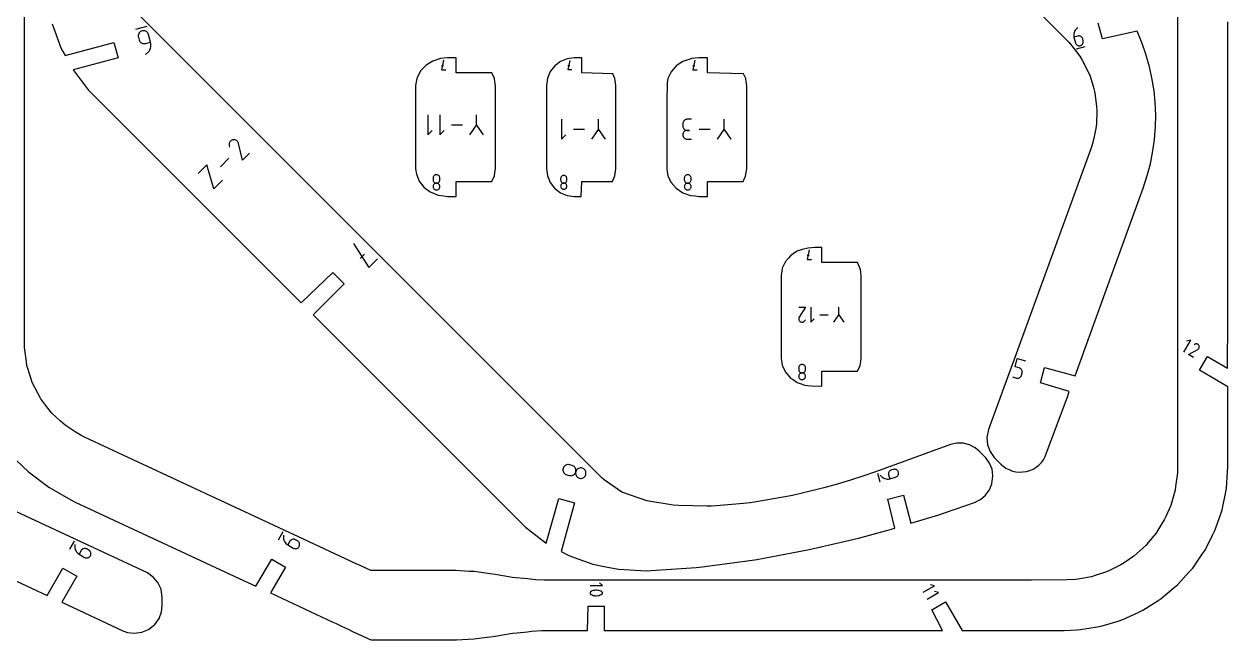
# Model space of a CAD drawing. Extents: x 8 to 595, y 8 to 396.
# Drawn here: x 387.6 to 594.9, y 8 to 114.1 of the extents above; entities that cross this region are included whole.
import ezdxf

# ---------------------------------------------------------------- set-up
doc = ezdxf.new("R2010")
doc.units = 0
doc.layers.add('Layer_1', color=7, linetype='CONTINUOUS')

msp = doc.modelspace()

# ---------------------------------------------------------------- linework, layer by layer
at = {"layer": 'Layer_1', "color": 5}
for points in [[(586.200883, 116.013757), (586.200883, 109.87366), (586.200883, 89.967377), (586.200883, 83.82728), (586.200883, 63.920997), (586.200883, 57.7809), (586.200883, 37.874624), (586.164988, 36.845779), (585.866965, 34.474506), (585.7741, 33.813792), (585.206907, 31.835827), (585.023004, 31.194463), (584.18606, 29.314665), (583.914697, 28.705139), (582.824278, 26.960121), (582.470728, 26.394297), (581.148069, 24.818015), (580.719197, 24.306904), (579.190029, 22.93004), (578.694192, 22.483589), (576.98829, 21.332948), (576.435155, 20.959847), (574.585721, 20.057823), (573.986038, 19.765338), (572.029053, 19.129467), (571.394508, 18.923289), (569.36806, 18.565982), (568.710994, 18.450126), (567.169292, 18.369319), (561.043031, 18.343118), (542.802272, 18.343121), (537.175904, 18.343118), (518.935148, 18.343118), (513.30878, 18.343121), (495.068021, 18.343118), (490.848241, 18.343118), (477.167671, 18.343118), (475.67588, 18.399689), (474.273803, 18.576174), (471.692165, 18.806541), (468.712202, 19.334766), (467.870964, 19.415262), (465.077829, 19.811633), (464.265293, 19.846622), (461.914432, 19.974274), (458.277067, 19.974274), (455.061727, 19.974274), (452.140872, 19.974274), (449.553391, 19.974274), (447.333774, 19.974274), (445.467205, 20.844679), (444.80078, 21.155427), (435.693176, 25.402388), (398.001302, 42.978405), (397.531384, 43.210144), (396.40149, 43.896787), (394.669274, 45.000326), (393.883066, 45.720754), (392.368796, 47.108332), (391.719635, 47.954339), (390.469317, 49.58378), (389.976924, 50.529659), (389.028551, 52.351459), (388.707887, 53.368468), (388.090279, 55.327281), (387.95109, 56.384528), (387.683007, 58.420825), (387.665965, 59.201624), (387.665965, 110.020419), (387.665965, 172.825897)], [(548.10542, 130.364329), (567.088014, 111.381735), (567.4708, 110.981867), (568.017254, 110.33881), (569.363596, 108.584226), (569.799121, 107.861427), (570.820331, 105.899705), (571.133525, 105.116101), (571.798563, 103.006858), (571.981209, 102.182987), (572.269884, 99.990303), (572.317205, 99.14775), (572.220734, 96.938251), (572.131483, 96.099103), (571.652798, 93.939928), (571.429312, 93.126185), (571.251378, 92.601997), (557.949449, 56.05526), (557.144274, 53.843023), (553.674498, 44.309918), (553.391156, 42.88553), (553.499772, 41.644149), (553.925958, 40.473196), (554.640716, 39.452425), (555.774511, 38.312195), (556.655621, 37.618308), (557.186427, 37.370795), (557.767245, 37.119003), (558.344037, 37.017292), (558.969195, 36.917574), (559.552644, 36.968624), (560.183001, 37.027237), (560.779045, 37.240519), (561.32941, 37.440823), (561.853862, 37.795394), (562.33362, 38.131332), (562.753617, 38.605011), (563.130076, 39.053672), (563.419323, 39.616792), (567.225981, 49.920001), (567.552486, 50.817056), (562.597497, 52.300033), (563.309247, 54.956328), (568.548137, 53.552567), (574.954307, 71.153389), (580.292802, 85.820804), (581.010768, 88.170617), (581.542731, 90.058669), (581.943598, 92.275552), (582.239512, 94.214674), (582.386855, 96.462684), (582.442241, 98.423455), (582.334144, 100.673698), (582.148143, 102.62643), (581.786019, 104.849971), (581.361457, 106.76504), (580.749942, 108.933288), (580.093266, 110.781659), (579.240234, 112.866747), (573.265592, 111.587428), (572.553837, 114.243727)], [(385.201614, 39.994046), (388.352534, 36.968994), (391.848445, 34.350762), (395.637105, 32.178357), (396.403071, 31.790118), (424.662927, 18.612326), (427.524893, 17.277771), (430.236738, 21.974824), (432.618305, 20.599823), (430.03957, 16.133322), (440.737987, 11.116402), (441.32067, 10.844678), (442.284525, 10.395236), (442.746047, 10.180027), (443.618682, 9.773109), (444.166852, 9.517493), (445.308113, 8.985307), (445.911458, 8.703966), (447.333781, 8.04073), (452.634535, 8.04073), (453.585899, 8.04073), (454.220398, 8.04073), (456.926345, 8.04073), (460.582371, 8.04073), (462.034623, 8.04073), (464.093628, 8.160618), (465.077836, 8.203378), (466.369782, 8.38672), (467.870971, 8.599756), (468.712209, 8.680249), (470.314081, 8.964193), (471.692172, 9.208474), (472.489422, 9.279615), (474.27381, 9.438841), (474.977016, 9.545412), (476.776575, 9.657059), (481.387458, 9.67189), (484.59286, 9.67189), (484.742861, 13.882511), (487.492856, 13.882511), (487.492856, 9.684389), (495.068028, 9.67189), (500.694396, 9.67189), (518.935155, 9.67189), (524.561523, 9.67189), (542.802279, 9.67189), (545.753445, 9.67189), (543.882907, 13.211757), (546.264482, 14.586758), (549.102078, 9.67189), (566.669395, 9.67189), (568.844736, 9.781025), (569.492393, 9.813523), (572.355072, 10.296398), (573.207369, 10.440159), (575.980153, 11.300291), (576.805685, 11.556376), (579.439093, 12.778408), (580.223131, 13.142235), (582.67016, 14.704363), (583.398692, 15.169448), (585.615696, 17.043788), (586.275757, 17.60183), (588.22314, 19.754942), (588.802905, 20.395981), (590.445936, 22.789448), (590.935098, 23.502045), (592.244425, 26.093145), (592.634259, 26.864585), (593.586572, 29.607083), (593.870082, 30.423594), (594.448341, 33.268556), (594.620507, 34.115576), (594.814425, 37.012223), (594.872172, 37.874634), (594.872172, 43.879332), (594.872172, 51.636721), (589.957293, 54.474328), (591.332294, 56.855902), (594.786348, 54.861699), (594.872172, 63.346632), (594.872172, 69.513812), (594.872172, 89.50788), (594.872172, 95.67506), (594.872172, 114.488762)], [(392.467348, 114.154185), (392.922483, 112.883244), (393.948888, 110.017069), (394.296003, 109.377492), (394.66019, 108.706465), (403.072117, 110.960437), (403.783872, 108.304137), (396.07793, 106.239342), (398.645325, 102.771027), (399.790038, 101.622293), (426.485198, 74.927133), (435.323723, 66.088608), (440.753336, 71.306102), (442.697883, 69.361555), (437.383168, 64.04684), (473.013967, 28.39814), (473.952773, 27.432888), (474.451671, 27.032308), (477.482889, 24.712785), (479.695811, 32.391974), (482.352108, 31.680222), (480.098139, 23.268291), (481.408745, 22.556988), (482.312385, 22.233387), (485.545861, 21.075448), (487.739937, 20.640693), (489.94687, 20.203385), (493.791609, 19.970006), (494.690882, 19.960846), (503.311197, 20.539656), (504.363972, 20.653356), (511.718033, 21.598792), (513.764187, 21.909092), (519.791692, 23.022023), (522.780302, 23.59625), (526.764265, 24.518151), (531.252315, 25.581875), (536.341882, 26.956884), (537.519735, 27.295283), (536.345435, 32.257385), (539.001729, 32.969135), (540.296535, 28.136857), (545.097452, 29.595887), (546.220246, 29.975096), (551.252529, 31.710777), (552.275989, 32.222821), (553.146685, 32.964805), (553.813117, 33.892662), (554.236963, 34.950479), (554.423979, 36.294028), (554.263874, 37.422265), (553.840759, 38.476133), (553.181531, 39.394855), (552.062097, 40.549362), (551.368372, 41.106497), (550.383004, 41.626329), (549.302557, 41.902285), (548.186725, 41.918669), (547.0973, 41.674226), (534.992152, 37.269368), (532.369591, 36.36483), (529.897761, 35.562005), (527.423274, 34.801843), (525.298695, 34.229153), (521.785945, 33.353046), (519.898066, 32.916187), (518.276985, 32.604717), (513.981849, 31.871464), (512.643464, 31.669256), (511.492529, 31.545608), (506.743139, 31.150748), (505.878348, 31.09868), (505.133697, 31.092631), (500.29862, 31.19682), (499.383859, 31.271677), (494.841391, 31.989025), (490.523612, 33.48193), (487.452641, 35.607989), (487.085566, 35.974316), (407.003436, 116.056445)], [(360.473284, 30.202127), (391.595533, 15.689577), (394.307378, 20.386633), (396.688945, 19.011632), (394.11021, 14.545127), (404.613664, 9.619121), (405.424157, 9.343993), (406.647142, 9.19008), (407.868173, 9.355628), (409.005193, 9.829327), (410.144087, 10.713692), (410.856409, 11.724986), (411.284868, 12.885343), (411.404421, 13.945309), (411.404421, 15.345096), (411.183494, 16.780499), (410.656864, 17.90985), (409.855878, 18.864432), (408.835119, 19.579167), (366.071296, 39.525282)]]:
    msp.add_lwpolyline(points, dxfattribs=at)
at = {"layer": 'Layer_1', "color": 1}
for points in [[(408.767523, 113.686511), (406.809263, 113.161789)], [(408.532799, 108.901167), (408.532799, 108.901167), (408.756921, 109.061345), (408.951828, 109.248468), (409.116019, 109.458759), (409.247984, 109.688439), (409.346218, 109.933734), (409.409234, 110.190844), (409.435519, 110.455998), (409.423568, 110.725414), (409.371897, 110.9953), (409.023093, 112.297043), (409.023093, 112.297043), (408.967134, 112.44973), (408.887197, 112.586163), (408.786431, 112.704535), (408.667967, 112.803043), (408.534942, 112.879902), (408.390509, 112.933289), (408.237792, 112.96142), (408.07994, 112.962488), (407.920084, 112.934696), (407.920084, 112.934696), (407.767424, 112.878749), (407.631081, 112.798847), (407.512839, 112.698116), (407.414493, 112.579664), (407.337829, 112.446619), (407.284623, 112.30211), (407.256672, 112.149248), (407.255764, 111.991156), (407.283685, 111.83095), (407.399772, 111.397696), (407.399772, 111.397696), (407.455672, 111.245069), (407.535449, 111.108816), (407.636016, 110.990698), (407.754248, 110.892506), (407.887069, 110.815992), (408.031376, 110.762934), (408.184066, 110.73511), (408.342033, 110.734297), (408.502191, 110.76225), (409.371906, 110.99529)], [(569.005087, 113.462752), (569.005087, 113.462752), (568.834939, 113.341147), (568.686981, 113.199077), (568.56234, 113.039413), (568.462161, 112.865036), (568.387577, 112.678823), (568.339742, 112.483622), (568.319791, 112.28232), (568.328856, 112.07779), (568.368085, 111.872895), (568.632883, 110.884638), (568.632883, 110.884638), (568.675377, 110.76871), (568.736056, 110.66514), (568.81256, 110.575276), (568.902495, 110.500487), (569.00348, 110.442143), (569.113142, 110.401605), (569.229077, 110.380252), (569.348921, 110.379436), (569.470279, 110.400535), (569.470279, 110.400535), (569.586172, 110.443014), (569.689684, 110.50367), (569.779439, 110.580155), (569.8541, 110.670082), (569.912302, 110.77109), (569.952691, 110.880801), (569.973917, 110.996849), (569.974603, 111.116872), (569.953412, 111.238492), (569.865271, 111.567419), (569.865271, 111.567419), (569.822832, 111.683292), (569.762265, 111.786734), (569.68592, 111.876405), (569.596155, 111.950953), (569.495322, 112.009041), (569.385777, 112.049312), (569.269857, 112.070436), (569.149926, 112.071059), (569.028338, 112.049836), (568.368063, 111.872918)], [(568.826876, 109.829812), (570.313563, 110.228161)], [(459.840382, 107.894074), (459.475747, 106.253894), (460.205116, 106.253894)], [(481.568829, 107.854835), (481.221642, 106.29313), (481.916117, 106.29313)], [(503.101122, 107.894074), (502.736487, 106.253894), (503.465856, 106.253894)], [(459.475747, 106.984292), (459.840382, 106.984292)], [(481.221642, 106.988582), (481.568829, 106.988582)], [(502.736487, 106.984289), (503.101122, 106.984289)], [(457.107032, 98.451265), (457.107032, 95.014052), (457.87117, 95.778405)], [(459.160121, 98.451265), (459.160121, 95.014052), (459.924259, 95.778405)], [(465.528098, 96.538553), (465.528098, 98.451371)], [(480.136914, 97.705341), (480.136914, 94.268132), (480.901048, 95.032485)], [(486.504888, 95.792629), (486.504888, 97.70545)], [(502.539768, 97.705231), (501.776495, 97.705231), (501.776495, 97.705231), (501.639215, 97.692919), (501.510045, 97.657427), (501.391124, 97.600936), (501.284606, 97.525629), (501.192637, 97.433677), (501.117365, 97.327265), (501.060938, 97.208566), (501.025508, 97.079767), (501.013221, 96.943037), (501.013221, 96.560863), (501.013221, 96.560863), (501.025508, 96.42419), (501.060938, 96.295419), (501.117365, 96.17673), (501.192637, 96.070311), (501.284606, 95.978342), (501.391124, 95.90301), (501.510045, 95.846495), (501.639215, 95.810988), (501.776495, 95.798665), (502.158669, 95.798665), (501.776495, 95.798665), (501.776495, 95.798665), (501.639215, 95.786343), (501.510045, 95.750811), (501.391124, 95.694243), (501.284606, 95.618801), (501.192637, 95.526652), (501.117365, 95.419962), (501.060938, 95.300899), (501.025508, 95.171627), (501.013221, 95.034316), (501.013221, 95.034316), (501.025508, 94.897642), (501.060938, 94.768872), (501.117365, 94.650183), (501.192637, 94.543764), (501.284606, 94.451795), (501.391124, 94.376463), (501.510045, 94.319951), (501.639215, 94.284441), (501.776495, 94.272118), (502.539768, 94.272118)], [(508.143502, 95.792629), (508.143502, 97.70545)], [(461.212995, 96.732658), (463.092404, 96.732658)], [(464.381789, 95.013946), (465.528098, 96.671981), (466.674626, 95.013946)], [(482.189788, 95.986734), (484.069194, 95.986734)], [(485.358579, 94.268022), (486.504888, 95.926057), (487.651416, 94.268022)], [(503.828398, 95.986734), (505.707804, 95.986734)], [(506.997189, 94.268022), (508.143502, 95.926057), (509.290026, 94.268022)], [(426.408038, 91.863925), (425.218456, 90.674343), (424.548075, 93.543146), (424.548075, 93.543146), (424.5479, 93.545965), (424.547426, 93.548983), (424.546902, 93.551952), (424.546329, 93.55487), (424.54573, 93.557764), (424.545106, 93.560633), (424.544233, 93.563751), (424.54336, 93.566869), (424.542238, 93.570236), (424.542238, 93.570236), (424.490175, 93.71307), (424.415676, 93.840597), (424.321675, 93.951181), (424.211093, 94.043199), (424.086874, 94.115009), (423.951948, 94.164976), (423.809239, 94.191485), (423.661689, 94.192882), (423.512232, 94.167543), (423.512232, 94.167543), (423.369773, 94.114562), (423.242493, 94.039507), (423.132081, 93.945209), (423.040203, 93.834523), (422.968535, 93.710301), (422.91875, 93.575388), (422.892522, 93.432641), (422.891532, 93.284894), (422.917435, 93.135023), (422.98916, 92.907082)], [(421.744816, 87.200748), (420.257588, 85.71352), (419.066332, 89.879232), (417.579104, 88.392004)], [(422.874811, 91.009225), (421.410259, 89.544672)], [(444.344318, 76.325873), (446.967722, 72.202591), (448.467809, 73.702678)], [(522.802202, 75.217254), (522.437567, 73.577071), (523.166935, 73.577071)], [(445.465518, 73.704796), (446.215456, 74.454734)], [(522.437567, 74.307472), (522.802202, 74.307472)], [(520.97888, 65.344814), (522.123792, 65.344814), (521.065858, 63.641674), (521.065858, 63.641674), (521.064588, 63.640122), (521.063388, 63.638534), (521.062224, 63.636911), (521.061095, 63.635253), (521.060001, 63.63356), (521.058908, 63.631796), (521.05785, 63.629962), (521.056791, 63.628021), (521.055733, 63.625975), (521.055733, 63.625975), (521.012048, 63.532186), (520.986532, 63.434967), (520.978552, 63.33651), (520.987484, 63.239017), (521.012705, 63.144684), (521.053588, 63.055706), (521.109507, 62.974282), (521.179837, 62.902601), (521.263956, 62.842872), (521.263956, 62.842872), (521.358003, 62.799812), (521.455374, 62.774684), (521.553887, 62.76693), (521.651366, 62.775982), (521.745632, 62.801272), (521.834511, 62.842237), (521.91583, 62.898311), (521.987405, 62.968927), (522.04706, 63.053519), (522.122233, 63.197724)], [(523.090619, 65.344793), (523.090619, 62.766887), (523.66372, 63.340151)], [(527.866602, 63.910261), (527.866602, 65.344874)], [(524.630275, 64.055838), (526.03983, 64.055838)], [(527.006868, 62.766806), (527.866602, 64.01033), (528.726497, 62.766806)], [(587.298495, 57.628383), (588.4714, 59.659918), (587.758934, 59.46891)], [(588.96265, 56.667561), (588.0604, 57.188477), (589.669003, 58.0493), (589.669003, 58.0493), (589.670767, 58.050006), (589.672531, 58.050711), (589.674295, 58.051417), (589.676058, 58.052122), (589.677822, 58.052828), (589.679586, 58.053886), (589.68135, 58.054945), (589.683114, 58.056003), (589.684878, 58.057061), (589.684878, 58.057061), (589.761981, 58.111103), (589.826321, 58.176106), (589.877413, 58.250062), (589.91473, 58.330958), (589.937767, 58.416775), (589.946022, 58.505495), (589.939001, 58.595104), (589.916177, 58.683591), (589.877075, 58.768932), (589.877075, 58.768932), (589.822557, 58.845654), (589.75725, 58.90976), (589.683135, 58.960691), (589.602197, 58.997913), (589.516416, 59.020878), (589.427728, 59.029028), (589.338133, 59.021831), (589.249592, 58.998759), (589.16409, 58.959238), (589.039249, 58.879795)], [(557.763451, 53.327489), (558.464297, 53.139695), (558.464297, 53.139695), (558.593116, 53.117296), (558.720322, 53.11816), (558.843386, 53.14083), (558.959788, 53.183843), (559.066975, 53.245779), (559.162432, 53.325172), (559.243644, 53.420552), (559.308045, 53.530503), (559.353138, 53.65355), (559.446697, 54.002682), (559.446697, 54.002682), (559.469158, 54.131719), (559.468307, 54.258976), (559.445635, 54.381948), (559.402602, 54.498141), (559.340678, 54.605065), (559.261315, 54.700244), (559.166022, 54.781168), (559.056223, 54.845367), (558.933388, 54.890343), (558.232539, 55.078135), (558.609129, 56.483593), (560.010824, 56.108006)], [(535.027288, 36.443911), (535.027288, 36.443911), (535.150242, 36.271116), (535.294141, 36.120831), (535.456023, 35.994222), (535.632929, 35.892431), (535.821918, 35.816627), (536.020027, 35.767969), (536.224313, 35.747619), (536.431827, 35.756739), (536.63961, 35.796487), (537.647694, 36.066603), (537.647694, 36.066603), (537.765555, 36.109763), (537.870888, 36.171382), (537.962295, 36.249059), (538.038382, 36.340393), (538.097747, 36.442988), (538.138991, 36.554438), (538.160718, 36.672348), (538.161527, 36.794315), (538.140016, 36.917941), (538.140016, 36.917941), (538.096896, 37.035512), (538.035254, 37.140609), (537.957505, 37.231828), (537.866056, 37.307761), (537.763317, 37.366996), (537.65173, 37.408153), (537.533699, 37.429821), (537.41165, 37.430596), (537.287987, 37.409074), (536.951901, 37.319022), (536.951901, 37.319022), (536.834053, 37.275829), (536.728759, 37.214135), (536.637398, 37.136363), (536.56137, 37.044934), (536.502058, 36.942272), (536.460853, 36.830798), (536.439139, 36.712934), (536.438315, 36.591102), (536.459763, 36.467728), (536.63962, 35.796497)], [(534.53712, 36.761882), (534.942085, 35.250514)], [(396.242681, 25.072957), (395.425828, 23.658121)], [(432.172041, 26.661145), (431.355188, 25.246312)], [(432.299175, 26.064496), (432.299175, 26.064496), (432.262395, 25.84614), (432.257668, 25.628949), (432.283703, 25.415952), (432.339156, 25.210188), (432.422722, 25.014692), (432.533064, 24.832504), (432.668862, 24.666652), (432.828801, 24.520179), (433.011554, 24.396118), (433.955252, 23.851274), (433.955252, 23.851274), (434.074134, 23.796124), (434.197398, 23.763848), (434.322236, 23.753709), (434.445842, 23.76497), (434.565416, 23.796882), (434.67815, 23.848716), (434.781246, 23.91973), (434.871888, 24.009184), (434.947284, 24.116337), (434.947284, 24.116337), (435.002254, 24.234976), (435.034321, 24.358078), (435.044234, 24.48283), (435.032769, 24.606409), (435.000666, 24.725993), (434.948663, 24.838766), (434.877522, 24.941904), (434.78798, 25.032585), (434.680796, 25.107995), (434.366171, 25.289647), (434.366171, 25.289647), (434.247278, 25.344762), (434.123989, 25.376953), (433.99912, 25.386986), (433.875482, 25.375616), (433.755901, 25.343608), (433.643178, 25.291732), (433.540124, 25.220743), (433.449566, 25.131402), (433.374315, 25.024478), (433.011529, 24.396118)], [(396.369815, 24.476304), (396.369815, 24.476304), (396.333035, 24.257949), (396.328308, 24.040758), (396.354343, 23.827761), (396.409796, 23.622), (396.493362, 23.426501), (396.603704, 23.244312), (396.739502, 23.078461), (396.899441, 22.931988), (397.082194, 22.807926), (398.025892, 22.263082), (398.025892, 22.263082), (398.144774, 22.207933), (398.268038, 22.175657), (398.392876, 22.165518), (398.516482, 22.176775), (398.636056, 22.208691), (398.74879, 22.260525), (398.851886, 22.331539), (398.942528, 22.420993), (399.017928, 22.528145), (399.017928, 22.528145), (399.072894, 22.646785), (399.104961, 22.769886), (399.114874, 22.894639), (399.103409, 23.018217), (399.071306, 23.137802), (399.019307, 23.250574), (398.948162, 23.353712), (398.85862, 23.444394), (398.751436, 23.519807), (398.436811, 23.701456), (398.436811, 23.701456), (398.317918, 23.75657), (398.194629, 23.788761), (398.06976, 23.798794), (397.946129, 23.787424), (397.826541, 23.75542), (397.713818, 23.703541), (397.610764, 23.632551), (397.520206, 23.54321), (397.444955, 23.436287), (397.082169, 22.807926)], [(485.058562, 17.390604), (487.177155, 17.390604), (486.706027, 17.861594)], [(485.086509, 16.255898), (485.086509, 16.255898), (485.068094, 16.206657), (485.058957, 16.15616), (485.0587, 16.105544), (485.066955, 16.05595), (485.083359, 16.008523), (485.107524, 15.964401), (485.139098, 15.924728), (485.177695, 15.890646), (485.222942, 15.863295), (485.222942, 15.863295), (485.413964, 15.78169), (485.610507, 15.720483), (485.811009, 15.679681), (486.013916, 15.65928), (486.217649, 15.65928), (486.42064, 15.679681), (486.621329, 15.720483), (486.81814, 15.78169), (487.009515, 15.863295), (487.009515, 15.863295), (487.028812, 15.873674), (487.047262, 15.885439), (487.064795, 15.898502), (487.081305, 15.912779), (487.096686, 15.928174), (487.110868, 15.944607), (487.123709, 15.961981), (487.135174, 15.980212), (487.145158, 15.99921), (487.145158, 15.99921), (487.163961, 16.048842), (487.173415, 16.099635), (487.173768, 16.150467), (487.165654, 16.200205), (487.149321, 16.24772), (487.12512, 16.291888), (487.093476, 16.331576), (487.054716, 16.365661), (487.009233, 16.393008), (487.009233, 16.393008), (486.818256, 16.474221), (486.621745, 16.535132), (486.421251, 16.575737), (486.218354, 16.596039), (486.014621, 16.596039), (485.811619, 16.575737), (485.61092, 16.535132), (485.414077, 16.474221), (485.22266, 16.393008), (485.22266, 16.393008), (485.203398, 16.382668), (485.185019, 16.370991), (485.167591, 16.358023), (485.151187, 16.343813), (485.135841, 16.328415), (485.121625, 16.311876), (485.108607, 16.294241), (485.096824, 16.275569), (485.086311, 16.255898)], [(542.424535, 16.242002), (544.369399, 17.364872), (543.687282, 17.547541)], [(543.095243, 15.080308), (545.040107, 16.203179), (544.357986, 16.385847)]]:
    msp.add_lwpolyline(points, dxfattribs=at)
at = {"layer": 'Layer_1', "color": 5}
for points in [[(455.144441, 104.466348), (455.000557, 103.519835), (455.000557, 92.113686), (455.000557, 89.199562), (455.144441, 88.253048), (455.615664, 87.070731), (456.433755, 86.028746), (457.546974, 85.204886), (458.878957, 84.663006), (459.894971, 84.496537), (460.51242, 84.426136), (462.015402, 84.426133), (462.015402, 87.020411), (468.141077, 87.020411), (468.592439, 87.964106), (468.68167, 88.551117), (468.78024, 89.199562), (468.78024, 99.503336), (468.78024, 103.519835), (468.68167, 104.168275), (468.592439, 104.755287), (468.141077, 105.698982), (462.015402, 105.698982), (462.015402, 108.29326), (461.168202, 108.29326), (460.51242, 108.29326), (459.894971, 108.22286), (459.295439, 108.154505), (457.9882, 107.736859), (456.841348, 107.045601), (455.929467, 106.1215), (455.315178, 105.020421)], [(489.48755, 96.359698), (489.48755, 103.519835), (489.324902, 104.755291), (488.996131, 105.548984), (483.645769, 105.698982), (483.645769, 108.29326), (482.327407, 108.29326), (481.097369, 108.131324), (479.955862, 107.660024), (478.965103, 106.90515), (478.203505, 105.91957), (477.722902, 104.770453), (477.553995, 103.519835), (477.553995, 96.359698), (477.553995, 89.199562), (477.716273, 87.966738), (478.193514, 86.812847), (478.952082, 85.824237), (479.940696, 85.065652), (481.091947, 84.588785), (482.327407, 84.426133), (483.520769, 84.426133), (483.645769, 87.020411), (488.933996, 87.020411), (489.324902, 87.964106), (489.48755, 89.199562)], [(511.94241, 88.551117), (512.04098, 89.199562), (512.04098, 93.21606), (512.04098, 103.519835), (511.94241, 104.168275), (511.853179, 104.755287), (511.473562, 105.548984), (505.276142, 105.698982), (505.276142, 108.29326), (503.77316, 108.29326), (503.155711, 108.22286), (502.556179, 108.154505), (501.017236, 107.653744), (499.875696, 106.895156), (498.999752, 105.906546), (498.449109, 104.755287), (498.333098, 103.992158), (498.261297, 100.60571), (498.261297, 89.199558), (498.405181, 88.253045), (498.575918, 87.698976), (498.999752, 86.812847), (499.875696, 85.824237), (501.017236, 85.065652), (502.346598, 84.588785), (503.155711, 84.496537), (503.77316, 84.426133), (504.428942, 84.426133), (505.276142, 84.426133), (505.276142, 87.020411), (511.401817, 87.020411), (511.82713, 87.909644)], [(524.977221, 75.61644), (523.779625, 75.61644), (523.162356, 75.58088), (522.539146, 75.509827), (521.564237, 75.280377), (520.718312, 74.976924), (520.274274, 74.681851), (519.576758, 74.218336), (519.217884, 73.813291), (518.700839, 73.229729), (518.46711, 72.741075), (518.15017, 72.078471), (518.068996, 71.544429), (517.962387, 70.843015), (517.962387, 69.522758), (517.962387, 56.522742), (518.065532, 55.844121), (518.15017, 55.287286), (518.398029, 54.769101), (518.700842, 54.136027), (519.083543, 53.70409), (519.576758, 53.147421), (520.0542, 52.83015), (520.718312, 52.388832), (521.243876, 52.2003), (522.047659, 51.911965), (522.568624, 51.852571), (523.164374, 51.784644), (524.977221, 51.749316), (524.977221, 54.343591), (531.102883, 54.343591), (531.554262, 55.287286), (531.665422, 56.018541), (531.74207, 56.522742), (531.74207, 58.474337), (531.74207, 70.843015), (531.665422, 71.347215), (531.589053, 71.849606), (531.102883, 73.022165), (524.977221, 73.022165)]]:
    msp.add_lwpolyline(points, close=True, dxfattribs=at)
at = {"layer": 'Layer_1', "color": 1}
for points in [[(459.188643, 87.576922), (459.188643, 87.576922), (459.17922, 87.681877), (459.152056, 87.780587), (459.108816, 87.871421), (459.051162, 87.952753), (458.980758, 88.022953), (458.89927, 88.080385), (458.808359, 88.123427), (458.709687, 88.15045), (458.604923, 88.15982), (458.604923, 88.15982), (458.500155, 88.15045), (458.401483, 88.123427), (458.310572, 88.080385), (458.229084, 88.022953), (458.15868, 87.952753), (458.101029, 87.871421), (458.057785, 87.780587), (458.030622, 87.681877), (458.021199, 87.576922), (458.021199, 87.28613), (458.021199, 87.28613), (458.030618, 87.181123), (458.057768, 87.082278), (458.10099, 86.991244), (458.158627, 86.909678), (458.229017, 86.839235), (458.310498, 86.781563), (458.401416, 86.738323), (458.500112, 86.711166), (458.604923, 86.701747), (458.604923, 86.701747), (458.709733, 86.711173), (458.808426, 86.738344), (458.899344, 86.781602), (458.980829, 86.839288), (459.051218, 86.909745), (459.108852, 86.991318), (459.152074, 87.082345), (459.179224, 87.181165), (459.188643, 87.28613)], [(481.055092, 87.513002), (481.055092, 87.513002), (481.046492, 87.608785), (481.021702, 87.69887), (480.98224, 87.781769), (480.929623, 87.855994), (480.865376, 87.920058), (480.791006, 87.972474), (480.708037, 88.011756), (480.61799, 88.036415), (480.522377, 88.044963), (480.522377, 88.044963), (480.426763, 88.036415), (480.336717, 88.011756), (480.253747, 87.972474), (480.179382, 87.920058), (480.11513, 87.855994), (480.062513, 87.781769), (480.023052, 87.69887), (479.998262, 87.608785), (479.989661, 87.513002), (479.989661, 87.247618), (479.989661, 87.247618), (479.998255, 87.151789), (480.023034, 87.06158), (480.062482, 86.978501), (480.115081, 86.904062), (480.179318, 86.839775), (480.25368, 86.787144), (480.336657, 86.747682), (480.426725, 86.7229), (480.522377, 86.714302), (480.522377, 86.714302), (480.618029, 86.722903), (480.7081, 86.7477), (480.791074, 86.787176), (480.865436, 86.839824), (480.929673, 86.904125), (480.982272, 86.978568), (481.02172, 87.06164), (481.046499, 87.151828), (481.055092, 87.247618)], [(502.449386, 87.576918), (502.449386, 87.576918), (502.43996, 87.681873), (502.412796, 87.780584), (502.369556, 87.871421), (502.311902, 87.952753), (502.241501, 88.022953), (502.160013, 88.080385), (502.069099, 88.123427), (501.970431, 88.150447), (501.865663, 88.159816), (501.865663, 88.159816), (501.760895, 88.150447), (501.662226, 88.123427), (501.571312, 88.080385), (501.489824, 88.022953), (501.419423, 87.952753), (501.361769, 87.871421), (501.318529, 87.780584), (501.291365, 87.681873), (501.281939, 87.576918), (501.281939, 87.28613), (501.281939, 87.28613), (501.291358, 87.181123), (501.318508, 87.082274), (501.361734, 86.991244), (501.419367, 86.909678), (501.489757, 86.839232), (501.571241, 86.781563), (501.662159, 86.738323), (501.760852, 86.711166), (501.865663, 86.701747), (501.865663, 86.701747), (501.970473, 86.711173), (502.069166, 86.738344), (502.160084, 86.781602), (502.241569, 86.839288), (502.311958, 86.909745), (502.369592, 86.991318), (502.412817, 87.082345), (502.439967, 87.181165), (502.449386, 87.28613)], [(458.021199, 86.117201), (458.021199, 86.117201), (458.030618, 86.01268), (458.057768, 85.914199), (458.10099, 85.823433), (458.158627, 85.742047), (458.229017, 85.67171), (458.310498, 85.614101), (458.401416, 85.570883), (458.500112, 85.543726), (458.604923, 85.534303), (458.604923, 85.534303), (458.709733, 85.543726), (458.808426, 85.570883), (458.899344, 85.614101), (458.980829, 85.67171), (459.051218, 85.742047), (459.108852, 85.823433), (459.152074, 85.914199), (459.179224, 86.01268), (459.188643, 86.117201), (459.188643, 86.117201), (459.17922, 86.222213), (459.152056, 86.321075), (459.108816, 86.412131), (459.051162, 86.493721), (458.980758, 86.564195), (458.89927, 86.621889), (458.808359, 86.66515), (458.709687, 86.692321), (458.604923, 86.701747), (458.604923, 86.701747), (458.500155, 86.692321), (458.401483, 86.66515), (458.310572, 86.621889), (458.229084, 86.564195), (458.15868, 86.493721), (458.101029, 86.412131), (458.057785, 86.321075), (458.030622, 86.222213)], [(479.989661, 86.180832), (479.989661, 86.180832), (479.998255, 86.085444), (480.023034, 85.995571), (480.062482, 85.912735), (480.115081, 85.838458), (480.179318, 85.774273), (480.25368, 85.721692), (480.336657, 85.682251), (480.426725, 85.657468), (480.522377, 85.648868), (480.522377, 85.648868), (480.618029, 85.657468), (480.7081, 85.682251), (480.791074, 85.721692), (480.865436, 85.774273), (480.929673, 85.838458), (480.982272, 85.912735), (481.02172, 85.995571), (481.046499, 86.085444), (481.055092, 86.180832), (481.055092, 86.180832), (481.046492, 86.276667), (481.021702, 86.366894), (480.98224, 86.449991), (480.929623, 86.524452), (480.865376, 86.588766), (480.791006, 86.641422), (480.708037, 86.680901), (480.61799, 86.705702), (480.522377, 86.714302), (480.522377, 86.714302), (480.426763, 86.705702), (480.336717, 86.680901), (480.253747, 86.641422), (480.179382, 86.588766), (480.11513, 86.524452), (480.062513, 86.449991), (480.023052, 86.366894), (479.998262, 86.276667)], [(501.281939, 86.117201), (501.281939, 86.117201), (501.291358, 86.01268), (501.318508, 85.914199), (501.361734, 85.823433), (501.419367, 85.742047), (501.489757, 85.67171), (501.571241, 85.614101), (501.662159, 85.570883), (501.760852, 85.543726), (501.865663, 85.534303), (501.865663, 85.534303), (501.970473, 85.543726), (502.069166, 85.570883), (502.160084, 85.614101), (502.241569, 85.67171), (502.311958, 85.742047), (502.369592, 85.823433), (502.412817, 85.914199), (502.439967, 86.01268), (502.449386, 86.117201), (502.449386, 86.117201), (502.43996, 86.222213), (502.412796, 86.321075), (502.369556, 86.412131), (502.311902, 86.493721), (502.241501, 86.564195), (502.160013, 86.621889), (502.069099, 86.66515), (501.970431, 86.692321), (501.865663, 86.701747), (501.865663, 86.701747), (501.760895, 86.692321), (501.662226, 86.66515), (501.571312, 86.621889), (501.489824, 86.564195), (501.419423, 86.493721), (501.361769, 86.412131), (501.318529, 86.321075), (501.291365, 86.222213)], [(522.150462, 54.900102), (522.150462, 54.900102), (522.14104, 55.005057), (522.113876, 55.103767), (522.070636, 55.194604), (522.012981, 55.275933), (521.942577, 55.346133), (521.861089, 55.403568), (521.770178, 55.446611), (521.671506, 55.47363), (521.566742, 55.483), (521.566742, 55.483), (521.461974, 55.47363), (521.363302, 55.446611), (521.272391, 55.403568), (521.190903, 55.346133), (521.120499, 55.275933), (521.062845, 55.194604), (521.019605, 55.103767), (520.992441, 55.005057), (520.983018, 54.900102), (520.983018, 54.60931), (520.983018, 54.60931), (520.992437, 54.504306), (521.019587, 54.405458), (521.06281, 54.314424), (521.120443, 54.232858), (521.190833, 54.162415), (521.272317, 54.104743), (521.363235, 54.061503), (521.461932, 54.034346), (521.566742, 54.024931), (521.566742, 54.024931), (521.671552, 54.034353), (521.770245, 54.061524), (521.861163, 54.104782), (521.942648, 54.162468), (522.013034, 54.232925), (522.070671, 54.314498), (522.113893, 54.405525), (522.141043, 54.504349), (522.150462, 54.60931)], [(520.983018, 53.440381), (520.983018, 53.440381), (520.992437, 53.33586), (521.019587, 53.237379), (521.06281, 53.146613), (521.120443, 53.065223), (521.190833, 52.99489), (521.272317, 52.937281), (521.363235, 52.894059), (521.461932, 52.866906), (521.566742, 52.857483), (521.566742, 52.857483), (521.671552, 52.866906), (521.770245, 52.894059), (521.861163, 52.937281), (521.942648, 52.99489), (522.013034, 53.065223), (522.070671, 53.146613), (522.113893, 53.237379), (522.141043, 53.33586), (522.150462, 53.440381), (522.150462, 53.440381), (522.14104, 53.545393), (522.113876, 53.644255), (522.070636, 53.735311), (522.012981, 53.816901), (521.942577, 53.887375), (521.861089, 53.945069), (521.770178, 53.98833), (521.671506, 54.015504), (521.566742, 54.024931), (521.566742, 54.024931), (521.461974, 54.015504), (521.363302, 53.98833), (521.272391, 53.945069), (521.190903, 53.887375), (521.120499, 53.816901), (521.062845, 53.735311), (521.019605, 53.644255), (520.992441, 53.545393)], [(481.511366, 38.214745), (481.511366, 38.214745), (481.351226, 38.242606), (481.193311, 38.241541), (481.040706, 38.213383), (480.896508, 38.15995), (480.763813, 38.083077), (480.645715, 37.984586), (480.545298, 37.866308), (480.465648, 37.730083), (480.409861, 37.577728), (480.409861, 37.577728), (480.381997, 37.417889), (480.382865, 37.260086), (480.410701, 37.107449), (480.46374, 36.963107), (480.540227, 36.830184), (480.638386, 36.711819), (480.756466, 36.611126), (480.892694, 36.531244), (481.045309, 36.475302), (481.478569, 36.359209), (481.478569, 36.359209), (481.638781, 36.331326), (481.796899, 36.332314), (481.949788, 36.360372), (482.094325, 36.41368), (482.227382, 36.490436), (482.345827, 36.588825), (482.446558, 36.707017), (482.526422, 36.843223), (482.582299, 36.995623), (482.582299, 36.995623), (482.610101, 37.155549), (482.609021, 37.313444), (482.580863, 37.466178), (482.527445, 37.610611), (482.450569, 37.743618), (482.352041, 37.862058), (482.233671, 37.962796), (482.097271, 38.042701), (481.944644, 38.09864)], [(483.220184, 35.89256), (483.220184, 35.89256), (483.379679, 35.864866), (483.537245, 35.866001), (483.68974, 35.894164), (483.834007, 35.947547), (483.966908, 36.024341), (484.085272, 36.122749), (484.185966, 36.240954), (484.265825, 36.377165), (484.32171, 36.529562), (484.32171, 36.529562), (484.349516, 36.689483), (484.348454, 36.847376), (484.320358, 37.000093), (484.267053, 37.144498), (484.190356, 37.277456), (484.09211, 37.395818), (483.974127, 37.496454), (483.838236, 37.576224), (483.686265, 37.631986), (483.686265, 37.631986), (483.526037, 37.65987), (483.367897, 37.658859), (483.214968, 37.630786), (483.070384, 37.577461), (482.937281, 37.5007), (482.818789, 37.402313), (482.718029, 37.284141), (482.638149, 37.147975), (482.582282, 36.99564), (482.582282, 36.99564), (482.554501, 36.835784), (482.555591, 36.677924), (482.583756, 36.525197), (482.637184, 36.38075), (482.714075, 36.247722), (482.812626, 36.129245), (482.931028, 36.028469), (483.067485, 35.948527)]]:
    msp.add_lwpolyline(points, close=True, dxfattribs=at)

doc.saveas('drawing.dxf')
